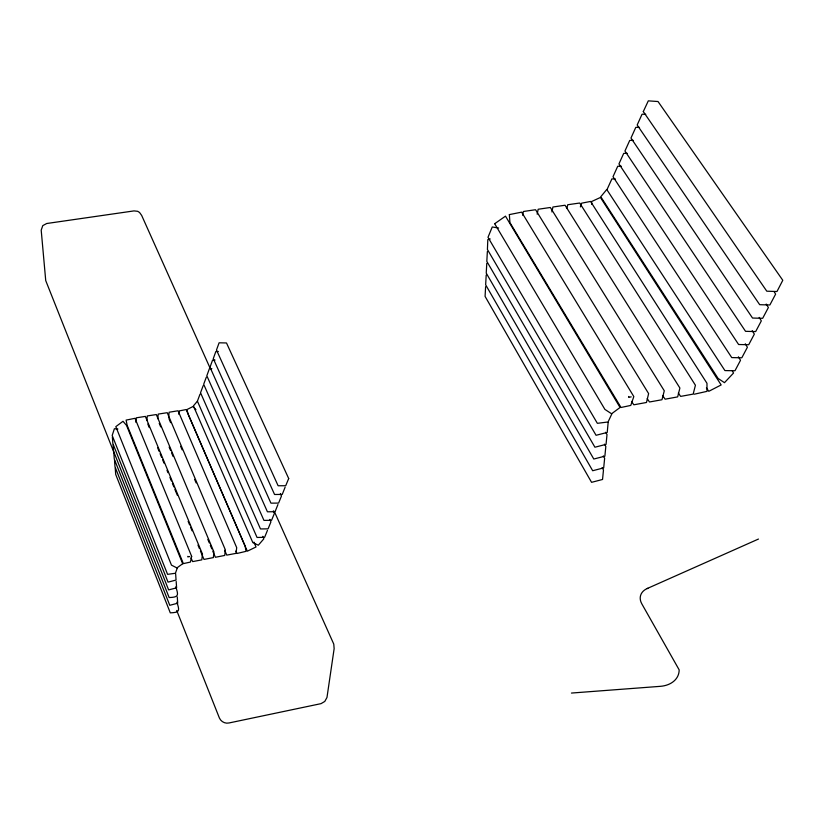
<?xml version="1.0" encoding="UTF-8"?>
<svg xmlns="http://www.w3.org/2000/svg" width="824" height="824" viewBox="0 0 824 824"><rect width="100%" height="100%" fill="white"/><g stroke="black" fill="none" stroke-linecap="round" stroke-linejoin="round"><path stroke-width="1.24" d="M135.96 422.413L136.31 417.809L145.374 416.408L202.477 554.099L201.808 559.867L192.651 561.597L190.972 557.899M146.899 420.539L147.269 415.945L156.313 414.554L213.921 551.946L213.365 557.601L204.002 559.424L200.428 550.999M157.817 418.685L158.198 414.091L167.22 412.7L225.323 549.793L224.746 555.448L215.404 557.271L212.798 551.225M168.611 417.933L169.095 412.237L178.046 410.774L236.694 547.651L236.045 553.368L226.775 555.119L224.653 550.267M187.851 556.344L187.8 556.911L189.716 556.55M267.44 530.388L264.628 537.33L257.037 537.454L197.41 401.154L200.026 394.15M178.777 414.235L179.426 410.877L186.162 409.549L245.13 546.147L246.057 551.328L237.024 553.471L235.86 551.05M522.612 215.229L523.364 211.5L535.579 209.718L648.622 393.594L646.49 402.483L633.8 404.8L631.555 401.422M537.166 214.178L538.165 209.255L550.339 207.483L664.288 390.803L661.971 399.743L649.477 401.988L647.211 398.62M551.895 211.933L552.914 207.009L565.048 205.248L679.893 388.022L677.668 396.89L665.092 399.187L662.805 395.829M566.809 208.493L567.746 204.733L579.694 203.023L695.425 385.251L693.169 394.109L680.634 396.396L678.337 393.048M628.784 396.468L628.578 397.343L631.215 396.869M580.354 206.917L581.62 203.178L590.561 201.447L706.971 383.294L707.044 391.349L694.261 394.212M114.515 460.4L114.989 466.765L169.775 605.3L177.706 603.23L177.284 596.926M206.319 377.196L203.672 384.272L263.948 520.397L271.57 520.304L274.413 513.362L273.362 510.839M112.363 437.019L112.847 443.497L168.044 582.135L176.058 580.055L175.625 573.638M113.084 444.867L113.568 451.305L168.632 589.902L176.614 587.831L176.182 581.456M113.805 452.654L114.279 459.061L169.147 597.554C179.014 597.235 178.54 595.247 175.78 586.832M115.226 468.104L115.7 474.428L170.29 612.85C180.075 612.52 179.632 610.574 176.882 602.21M487.365 251.475L486.819 261.373L594.928 447.216L606.042 444.363L607.01 434.598L605.65 432.26M486.778 263.32L486.242 273.135L593.795 459.03L604.868 456.177L605.825 446.495L604.466 444.157M486.191 275.072L485.655 284.805L592.683 470.731L603.693 467.877L604.641 458.288L603.302 455.95M485.614 286.731L485.079 296.382L591.57 482.328L602.54 479.475L603.477 469.979L602.138 467.63M647.077 588.583L758.461 539.051M203.168 385.694L200.531 392.739L260.477 528.946L268.088 528.843L270.911 521.942L269.87 519.408M490.228 238.96L487.808 239.691L487.417 249.497L596.061 435.288L607.226 432.435L608.153 422.454M197.461 401.113L193.413 405.902L252.834 542.604L258.314 545.22L263.834 538.845L262.835 536.331M571.444 693.056L660.261 686.341A26.275 19.209 16.9 0 0 679.151 669.84L641.814 603.848A18.231 13.019 16.1 0 1 647.901 588.274M738.407 356.813L740.519 360.284L734.977 370.748L724.924 370.584L606.763 189.51L600.768 196.751L718.095 378.453L724.471 382.676L733.525 373.045L732.176 370.656M211.861 368.668L209.399 368.678L206.824 375.765L267.429 511.797L275.072 511.714L277.925 504.556M215.054 360.088L212.582 360.088L209.996 367.216L270.942 503.155L278.594 503.083L281.458 496.079L280.407 493.545M218.35 351.488L215.826 351.56L213.282 358.646L274.567 494.493L282.241 494.431L285.125 487.2M615.466 179.035L611.882 178.901L607.092 189.417M621.42 166.263L617.732 166.232L613.005 176.707L731.743 357.595L741.816 357.791L747.399 347.244L745.277 343.773M627.404 153.398L623.716 153.357L618.948 163.914L738.613 344.514L748.717 344.731L754.341 334.111L752.199 330.64M633.44 140.44L629.742 140.389L624.942 151.019L745.545 331.33L755.67 331.578L761.335 320.866L759.182 317.405M639.527 127.39L635.809 127.329L630.978 138.041L752.528 318.043L762.674 318.311L768.39 307.517L766.207 304.066M645.769 114.289L642.051 114.217L637.179 125.001L759.687 304.684L769.863 304.993L775.621 294.117L774.169 291.737M117.884 429.036L114.382 428.748L112.188 435.484L167.581 574.349L175.409 573.267L177.273 568.035M498.582 228.011L492.258 226.981L487.993 237.312L597.369 423.33L608.05 421.981L611.769 414.05M195.947 409.713L193.032 406.51L186.832 409.631L188.305 414.585L247.313 551.194L256.017 546.981L253.967 542.11M706.415 387.939L708.794 391.318L721.154 384.942L600.439 197.461L591.591 201.54L591.756 204.373M210.079 368.091L141.656 215.404L139.565 212.499L137.732 211.315L134.003 210.903L46.7 223.51L42.776 225.622L41.2 230.164L45.732 280.603L114.062 452.695M274.289 511.385L333.772 644.1L334.142 648.663L326.974 697.485L324.769 701.451L321.03 703.644L229.02 722.967C225.137 723.894 220.976 721.639 219.4 718.013L176.697 610.45M169.116 419.117L170.609 422.661M180.621 446.289L182.125 449.832M194.629 479.372L196.133 482.916M159.217 423.34L160.711 426.894M169.147 447.03L170.63 450.574M171.619 452.942L173.112 456.496M207.833 539.38L209.327 542.934M210.316 545.303L211.809 548.856M147.805 424.03L149.278 427.584M157.642 447.762L159.114 451.315M160.103 453.694L161.576 457.248M162.565 459.627L164.038 463.181M166.984 470.308L167.972 472.677M169.94 477.426L171.413 480.989M172.401 483.358L173.874 486.922M174.853 489.291L177.315 495.224M188.14 521.334L189.613 524.888M190.591 527.267L192.074 530.821M197.976 545.066L199.449 548.619M509.356 214.601L509.932 222.593L621.008 407.489L630.782 405.418L633.821 396.571L521.633 212.149L509.356 214.601M288.699 478.538L285.701 485.738L278.11 485.758L216.485 350.004L219.102 342.805L226.487 342.959L288.699 478.538M643.307 111.58L766.784 291.191L776.981 291.521L782.79 280.284L658.016 101.527L648.303 100.858L643.307 111.58M191.662 556.385L190.416 562.081L183.361 563.616L127.154 425.349L126.103 420.106L135.002 418.314L191.662 556.385M494.688 223.716L604.909 409.404L611.583 413.772L620.07 407.478L505.493 216.145L494.688 223.716M182.681 563.729L176.923 567.921L171.464 565.13L115.824 426.636L123.003 421.291L126.546 425.431L182.681 563.729"/></g></svg>
